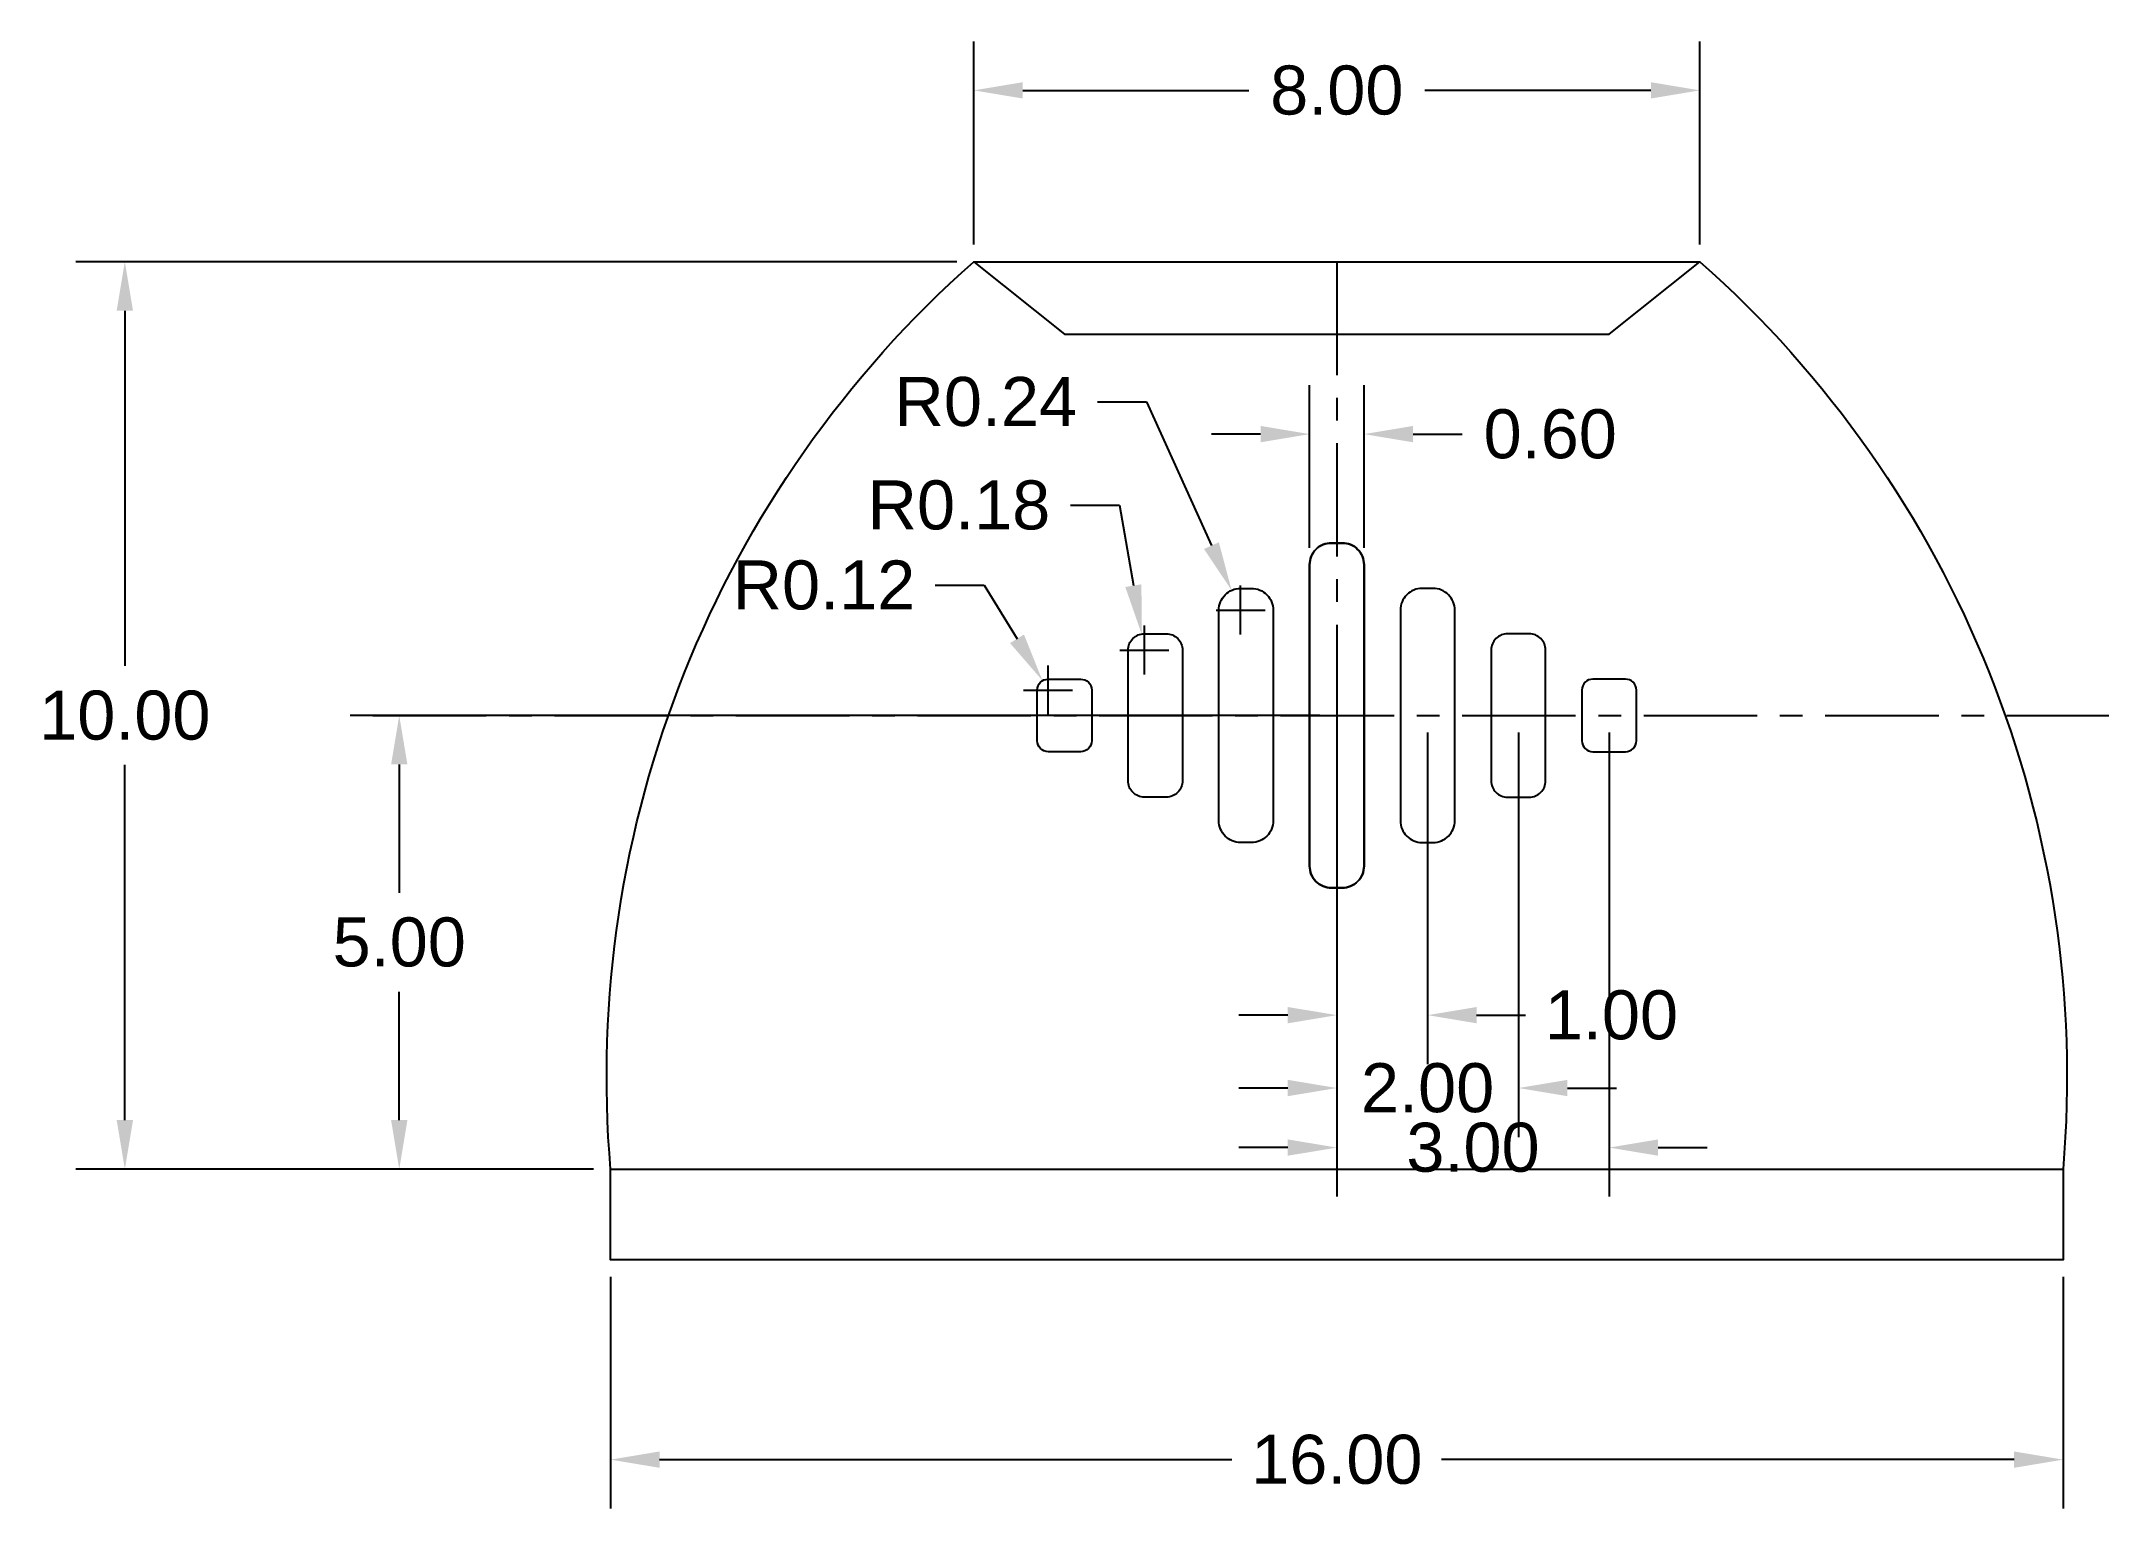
# Model space of a CAD drawing. Header units: millimetres. Extents: x 19.7 to 42.5, y 10.8 to 27.
import ezdxf

# ---------------------------------------------------------------- set-up
doc = ezdxf.new("R2010")
doc.units = ezdxf.units.MM
doc.header["$MEASUREMENT"] = 0
doc.linetypes.add('CENTER', pattern=[2, 1.25, -0.25, 0.25, -0.25])
doc.layers.add('dim', color=4, linetype='Continuous')
doc.styles.get("Standard").update_dxf_attribs({"font": 'arial.ttf'})
doc.dimstyles.get("Standard").update_dxf_attribs({"dimscale": 3, "dimtxt": 0.18, "dimasz": 0.18, "dimexe": 0.18, "dimexo": 0.0625, "dimgap": 0.09, "dimtad": 0, "dimtih": 1, "dimtoh": 1, "dimzin": 0, "dimdsep": 46, "dimtxsty": 'Standard', "dimcen": 0.09, "dimadec": 0, "dimazin": 0, "dimtfac": 1, "dimtofl": 0, "dimtmove": 0, "dimatfit": 3, "dimfxl": 1, "dimtolj": 1, "dimtzin": 0, "dimarcsym": 0})

# ---------------------------------------------------------------- blocks, each defined once
blk = doc.blocks.new('*D2')
at = {"layer": 'Defpoints', "color": 0, "transparency": 16777216}
for p in [(26.018, 13.588), (42.018, 13.588), (42.018, 11.387)]:
    blk.add_point(p, dxfattribs=at)
at = {"layer": 'dim', "color": 0, "lineweight": -2, "transparency": 16777216}
for p, q in [((26.018, 13.401), (26.018, 10.847)), ((42.018, 13.401), (42.018, 10.847)), ((26.558, 11.387), (32.863, 11.387)), ((41.478, 11.387), (35.173, 11.387))]:
    blk.add_line(p, q, dxfattribs=at)
at = {"layer": 'dim', "color": 0, "transparency": 16777216}
for points in [[(26.558, 11.477), (26.558, 11.297), (26.018, 11.387)], [(41.478, 11.477), (41.478, 11.297), (42.018, 11.387)]]:
    blk.add_solid(points, dxfattribs=at)
at = {"layer": 'dim', "color": 0, "transparency": 16777216, "insert": (34.018, 11.387), "char_height": 0.54, "attachment_point": 5}
blk.add_mtext('\\A1;16.00', dxfattribs=at)
blk = doc.blocks.new('*D3')
at = {"layer": 'Defpoints', "color": 0, "transparency": 16777216}
for p in [(38.018, 26.476), (30.018, 24.588), (38.018, 24.588)]:
    blk.add_point(p, dxfattribs=at)
at = {"layer": 'dim', "color": 0, "lineweight": -2, "transparency": 16777216}
for p, q in [((30.018, 24.776), (30.018, 27.016)), ((38.018, 24.776), (38.018, 27.016)), ((30.558, 26.476), (33.047, 26.476)), ((37.478, 26.476), (34.989, 26.476))]:
    blk.add_line(p, q, dxfattribs=at)
at = {"layer": 'dim', "color": 0, "transparency": 16777216}
for points in [[(30.558, 26.566), (30.558, 26.386), (30.018, 26.476)], [(37.478, 26.566), (37.478, 26.386), (38.018, 26.476)]]:
    blk.add_solid(points, dxfattribs=at)
at = {"layer": 'dim', "color": 0, "transparency": 16777216, "insert": (34.018, 26.476), "char_height": 0.54, "attachment_point": 5}
blk.add_mtext('\\A1;8.00', dxfattribs=at)
blk = doc.blocks.new('*D4')
at = {"layer": 'Defpoints', "color": 0, "transparency": 16777216}
for p in [(30.018, 24.588), (20.667, 14.588), (26.018, 14.588)]:
    blk.add_point(p, dxfattribs=at)
at = {"layer": 'dim', "color": 0, "lineweight": -2, "transparency": 16777216}
for p, q in [((29.831, 24.588), (20.127, 24.588)), ((20.667, 24.048), (20.667, 20.134)), ((20.667, 15.128), (20.667, 19.043)), ((25.831, 14.588), (20.127, 14.588))]:
    blk.add_line(p, q, dxfattribs=at)
at = {"layer": 'dim', "color": 0, "transparency": 16777216}
for points in [[(20.577, 24.048), (20.757, 24.048), (20.667, 24.588)], [(20.577, 15.128), (20.757, 15.128), (20.667, 14.588)]]:
    blk.add_solid(points, dxfattribs=at)
at = {"layer": 'dim', "color": 0, "transparency": 16777216, "insert": (20.667, 19.588), "char_height": 0.54, "attachment_point": 5}
blk.add_mtext('\\A1;10.00', dxfattribs=at)
blk = doc.blocks.new('*D5')
at = {"layer": 'Defpoints', "color": 0, "transparency": 16777216}
for p in [(34.318, 22.688), (33.718, 21.248), (34.318, 21.248)]:
    blk.add_point(p, dxfattribs=at)
at = {"layer": 'dim', "color": 0, "lineweight": -2, "transparency": 16777216}
for p, q in [((33.718, 21.436), (33.718, 23.228)), ((34.318, 21.436), (34.318, 23.228)), ((33.178, 22.688), (32.638, 22.688)), ((34.858, 22.688), (35.398, 22.688))]:
    blk.add_line(p, q, dxfattribs=at)
at = {"layer": 'dim', "color": 0, "transparency": 16777216}
for points in [[(33.178, 22.778), (33.178, 22.598), (33.718, 22.688)], [(34.858, 22.778), (34.858, 22.598), (34.318, 22.688)]]:
    blk.add_solid(points, dxfattribs=at)
at = {"layer": 'dim', "color": 0, "transparency": 16777216, "insert": (36.369, 22.688), "char_height": 0.54, "attachment_point": 5}
blk.add_mtext('\\A1;0.60', dxfattribs=at)
blk = doc.blocks.new('*D6')
at = {"layer": 'Defpoints', "color": 0, "transparency": 16777216}
for p in [(34.018, 19.588), (35.018, 19.588), (35.018, 16.285)]:
    blk.add_point(p, dxfattribs=at)
at = {"layer": 'dim', "color": 0, "lineweight": -2, "transparency": 16777216}
for p, q in [((34.018, 19.401), (34.018, 15.745)), ((35.018, 19.401), (35.018, 15.745)), ((33.478, 16.285), (32.938, 16.285)), ((35.558, 16.285), (36.098, 16.285))]:
    blk.add_line(p, q, dxfattribs=at)
at = {"layer": 'dim', "color": 0, "transparency": 16777216}
for points in [[(33.478, 16.375), (33.478, 16.195), (34.018, 16.285)], [(35.558, 16.375), (35.558, 16.195), (35.018, 16.285)]]:
    blk.add_solid(points, dxfattribs=at)
at = {"layer": 'dim', "color": 0, "transparency": 16777216, "insert": (37.043, 16.285), "char_height": 0.54, "attachment_point": 5}
blk.add_mtext('\\A1;1.00', dxfattribs=at)
blk = doc.blocks.new('*D7')
at = {"layer": 'Defpoints', "color": 0, "transparency": 16777216}
for p in [(34.018, 19.588), (36.018, 19.588), (36.018, 15.482)]:
    blk.add_point(p, dxfattribs=at)
at = {"layer": 'dim', "color": 0, "lineweight": -2, "transparency": 16777216}
for p, q in [((34.018, 19.401), (34.018, 14.942)), ((36.018, 19.401), (36.018, 14.942)), ((33.478, 15.482), (32.938, 15.482)), ((36.558, 15.482), (37.098, 15.482))]:
    blk.add_line(p, q, dxfattribs=at)
at = {"layer": 'dim', "color": 0, "transparency": 16777216}
for points in [[(33.478, 15.572), (33.478, 15.392), (34.018, 15.482)], [(36.558, 15.572), (36.558, 15.392), (36.018, 15.482)]]:
    blk.add_solid(points, dxfattribs=at)
at = {"layer": 'dim', "color": 0, "transparency": 16777216, "insert": (35.018, 15.482), "char_height": 0.54, "attachment_point": 5}
blk.add_mtext('\\A1;2.00', dxfattribs=at)
blk = doc.blocks.new('*D8')
at = {"layer": 'Defpoints', "color": 0, "transparency": 16777216}
for p in [(34.018, 19.588), (37.018, 19.588), (37.018, 14.826)]:
    blk.add_point(p, dxfattribs=at)
at = {"layer": 'dim', "color": 0, "lineweight": -2, "transparency": 16777216}
for p, q in [((34.018, 19.401), (34.018, 14.286)), ((37.018, 19.401), (37.018, 14.286)), ((33.478, 14.826), (32.938, 14.826)), ((37.558, 14.826), (38.098, 14.826))]:
    blk.add_line(p, q, dxfattribs=at)
at = {"layer": 'dim', "color": 0, "transparency": 16777216}
for points in [[(33.478, 14.916), (33.478, 14.736), (34.018, 14.826)], [(37.558, 14.916), (37.558, 14.736), (37.018, 14.826)]]:
    blk.add_solid(points, dxfattribs=at)
at = {"layer": 'dim', "color": 0, "transparency": 16777216, "insert": (35.518, 14.826), "char_height": 0.54, "attachment_point": 5}
blk.add_mtext('\\A1;3.00', dxfattribs=at)
blk = doc.blocks.new('*D9')
at = {"layer": 'Defpoints', "color": 0, "transparency": 16777216}
for p in [(34.018, 19.588), (23.69, 14.588), (26.018, 14.588)]:
    blk.add_point(p, dxfattribs=at)
at = {"layer": 'dim', "color": 0, "lineweight": -2, "transparency": 16777216}
for p, q in [((33.831, 19.588), (23.15, 19.588)), ((23.69, 19.048), (23.69, 17.634)), ((23.69, 15.128), (23.69, 16.543)), ((25.831, 14.588), (23.15, 14.588))]:
    blk.add_line(p, q, dxfattribs=at)
at = {"layer": 'dim', "color": 0, "transparency": 16777216}
for points in [[(23.6, 19.048), (23.78, 19.048), (23.69, 19.588)], [(23.6, 15.128), (23.78, 15.128), (23.69, 14.588)]]:
    blk.add_solid(points, dxfattribs=at)
at = {"layer": 'dim', "color": 0, "transparency": 16777216, "insert": (23.69, 17.088), "char_height": 0.54, "attachment_point": 5}
blk.add_mtext('\\A1;5.00', dxfattribs=at)
blk = doc.blocks.new('*D10')
at = {"layer": 'Defpoints', "color": 0, "transparency": 16777216}
for p in [(30.776, 19.971), (30.838, 19.868)]:
    blk.add_point(p, dxfattribs=at)
at = {"layer": 'dim', "color": 0, "lineweight": -2, "transparency": 16777216}
for p, q in [((29.595, 21.022), (30.135, 21.022)), ((30.135, 21.022), (30.495, 20.432)), ((30.838, 19.598), (30.838, 20.138)), ((30.568, 19.868), (31.108, 19.868))]:
    blk.add_line(p, q, dxfattribs=at)
at = {"layer": 'dim', "color": 0, "transparency": 16777216}
blk.add_solid([(30.572, 20.479), (30.418, 20.385), (30.776, 19.971)], dxfattribs=at)
at = {"layer": 'dim', "color": 0, "transparency": 16777216, "insert": (28.368, 21.022), "char_height": 0.54, "attachment_point": 5}
blk.add_mtext('\\A1;R0.12', dxfattribs=at)
blk = doc.blocks.new('*D11')
at = {"layer": 'Defpoints', "color": 0, "transparency": 16777216}
for p in [(31.868, 20.486), (31.898, 20.308)]:
    blk.add_point(p, dxfattribs=at)
at = {"layer": 'dim', "color": 0, "lineweight": -2, "transparency": 16777216}
for p, q in [((31.085, 21.904), (31.625, 21.904)), ((31.625, 21.904), (31.777, 21.018)), ((31.898, 20.038), (31.898, 20.578)), ((31.628, 20.308), (32.168, 20.308))]:
    blk.add_line(p, q, dxfattribs=at)
at = {"layer": 'dim', "color": 0, "transparency": 16777216}
blk.add_solid([(31.866, 21.033), (31.688, 21.003), (31.868, 20.486)], dxfattribs=at)
at = {"layer": 'dim', "color": 0, "transparency": 16777216, "insert": (29.855, 21.904), "char_height": 0.54, "attachment_point": 5}
blk.add_mtext('\\A1;R0.18', dxfattribs=at)
blk = doc.blocks.new('*D12')
at = {"layer": 'Defpoints', "color": 0, "transparency": 16777216}
for p in [(32.859, 20.967), (32.958, 20.748)]:
    blk.add_point(p, dxfattribs=at)
at = {"layer": 'dim', "color": 0, "lineweight": -2, "transparency": 16777216}
for p, q in [((31.38, 23.044), (31.92, 23.044)), ((31.92, 23.044), (32.637, 21.459)), ((32.958, 20.478), (32.958, 21.018)), ((32.688, 20.748), (33.228, 20.748))]:
    blk.add_line(p, q, dxfattribs=at)
at = {"layer": 'dim', "color": 0, "transparency": 16777216}
blk.add_solid([(32.719, 21.496), (32.555, 21.422), (32.859, 20.967)], dxfattribs=at)
at = {"layer": 'dim', "color": 0, "transparency": 16777216, "insert": (30.151, 23.044), "char_height": 0.54, "attachment_point": 5}
blk.add_mtext('\\A1;R0.24', dxfattribs=at)

msp = doc.modelspace()

# ---------------------------------------------------------------- linework, layer by layer
for p, q in [((30.018, 24.588), (38.018, 24.588)), ((26.018, 14.588), (42.018, 14.588))]:
    msp.add_line(p, q)
at = {"linetype": 'CENTER'}
for p, q in [((34.018, 24.588), (34.018, 14.588)), ((23.399, 19.588), (42.521, 19.588))]:
    msp.add_line(p, q, dxfattribs=at)
for points in [[(31.018, 23.788), (37.018, 23.788), (38.018, 24.588, -0.236983), (42.018, 14.588), (42.018, 13.588), (26.018, 13.588), (26.018, 14.588, -0.236983), (30.018, 24.588)], [(34.318, 17.928, -0.414214), (34.078, 17.688), (33.958, 17.688, -0.414214), (33.718, 17.928), (33.718, 21.248, -0.414214), (33.958, 21.488), (34.078, 21.488, -0.414214), (34.318, 21.248)], [(33.718, 17.928, 0.414214), (33.958, 17.688), (34.078, 17.688, 0.414214), (34.318, 17.928), (34.318, 21.248, 0.414214), (34.078, 21.488), (33.958, 21.488, 0.414214), (33.718, 21.248)], [(33.318, 18.428, -0.414214), (33.078, 18.188), (32.958, 18.188, -0.414214), (32.718, 18.428), (32.718, 20.748, -0.414214), (32.958, 20.988), (33.078, 20.988, -0.414214), (33.318, 20.748)], [(34.718, 18.428, 0.414214), (34.958, 18.188), (35.078, 18.188, 0.414214), (35.318, 18.428), (35.318, 20.748, 0.414214), (35.078, 20.988), (34.958, 20.988, 0.414214), (34.718, 20.748)], [(32.318, 18.868, -0.414214), (32.138, 18.688), (31.898, 18.688, -0.414214), (31.718, 18.868), (31.718, 20.308, -0.414214), (31.898, 20.488), (32.138, 20.488, -0.414214), (32.318, 20.308)], [(35.718, 18.868, 0.414214), (35.898, 18.688), (36.138, 18.688, 0.414214), (36.318, 18.868), (36.318, 20.308, 0.414214), (36.138, 20.488), (35.898, 20.488, 0.414214), (35.718, 20.308)], [(31.198, 19.188), (30.838, 19.188, -0.414214), (30.718, 19.308), (30.718, 19.868, -0.414214), (30.838, 19.988), (31.198, 19.988, -0.414214), (31.318, 19.868), (31.318, 19.308, -0.414214)], [(36.838, 19.188), (37.198, 19.188, 0.414214), (37.318, 19.308), (37.318, 19.868, 0.414214), (37.198, 19.988), (36.838, 19.988, 0.414214), (36.718, 19.868), (36.718, 19.308, 0.414214)]]:
    msp.add_lwpolyline(points, format="xyb", close=True)

# ---------------------------------------------------------------- dimensions: what is measured, and where the dimension line sits
at = {"layer": 'dim'}
for base, p1, p2, picture, middle in [((38.018, 26.476), (30.018, 24.588), (38.018, 24.588), '*D3', (34.018, 26.476)), ((34.318, 22.688), (33.718, 21.248), (34.318, 21.248), '*D5', (36.369, 22.688)), ((35.018, 16.285), (34.018, 19.588), (35.018, 19.588), '*D6', (37.043, 16.285)), ((36.018, 15.482), (34.018, 19.588), (36.018, 19.588), '*D7', (35.018, 15.482)), ((37.018, 14.826), (34.018, 19.588), (37.018, 19.588), '*D8', (35.518, 14.826)), ((42.018, 11.387), (26.018, 13.588), (42.018, 13.588), '*D2', (34.018, 11.387))]:
    dim = msp.add_linear_dim(base=base, p1=p1, p2=p2, dimstyle='Standard', dxfattribs=at)
    dim.commit()
    dim.dimension.update_dxf_attribs({"geometry": picture, "text_midpoint": middle})
for base, p1, picture, middle in [((20.667, 14.588), (30.018, 24.588), '*D4', (20.667, 19.588)), ((23.69, 14.588), (34.018, 19.588), '*D9', (23.69, 17.088))]:
    dim = msp.add_linear_dim(base=base, p1=p1, p2=(26.018, 14.588), angle=90, dimstyle='Standard', dxfattribs=at)
    dim.commit()
    dim.dimension.update_dxf_attribs({"geometry": picture, "text_midpoint": middle})
for center, mpoint, picture, middle in [((32.958, 20.748), (32.859, 20.967), '*D12', (30.151, 23.044)), ((31.898, 20.308), (31.868, 20.486), '*D11', (29.855, 21.904)), ((30.838, 19.868), (30.776, 19.971), '*D10', (28.368, 21.022))]:
    dim = msp.add_radius_dim(center=center, mpoint=mpoint, dimstyle='Standard', dxfattribs=at)
    dim.commit()
    dim.dimension.update_dxf_attribs({"geometry": picture, "text_midpoint": middle, "dimtype": 164})

doc.saveas('drawing.dxf')
